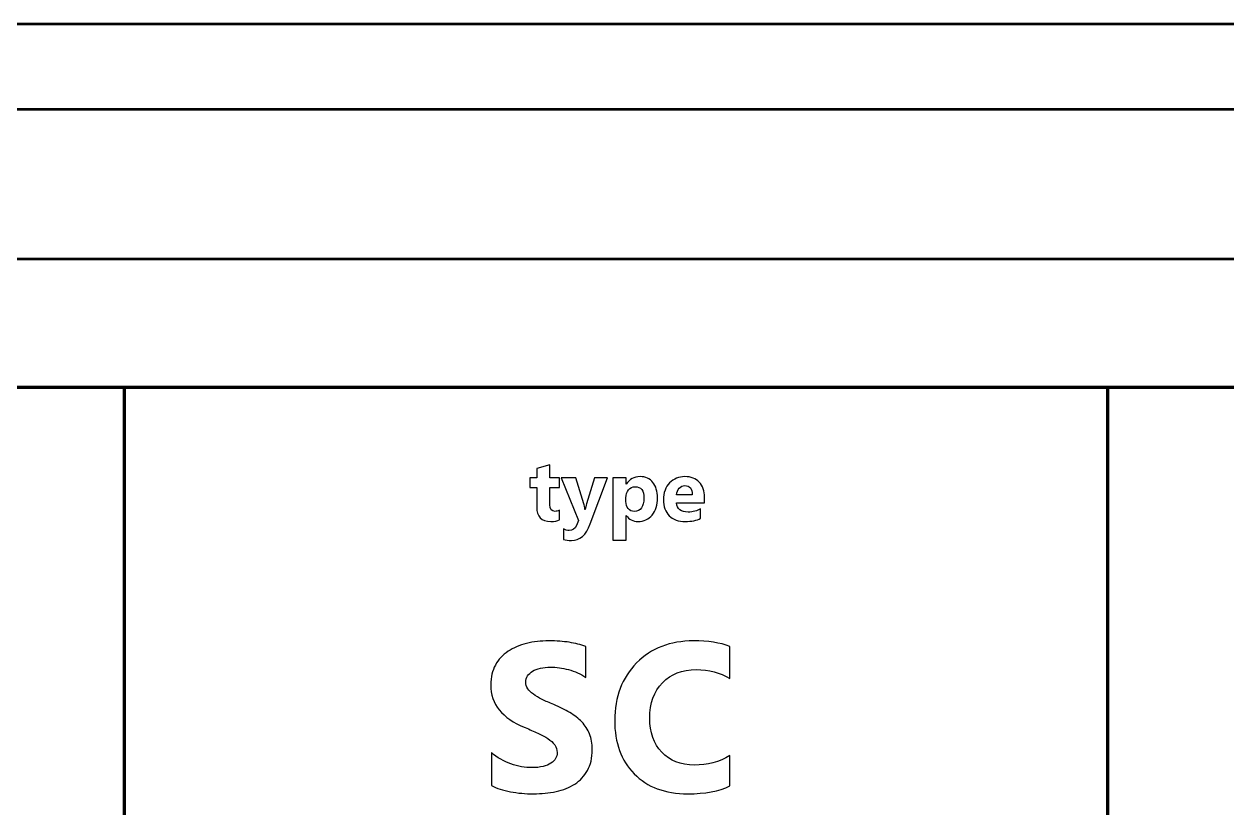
# Model space of a CAD drawing. Header units: centimetres. Extents: x -201 to 63, y -83 to 73.
# Drawn here: x -78.684 to -75.871, y -38.183 to -36.35 of the extents above; entities that cross this region are included whole.
import ezdxf

# ---------------------------------------------------------------- set-up
doc = ezdxf.new("R2010")
doc.units = ezdxf.units.CM
doc.header["$MEASUREMENT"] = 0
doc.layers.add('Layer 1', color=7, linetype='Continuous')

msp = doc.modelspace()

# ---------------------------------------------------------------- linework, layer by layer
at = {"layer": 'Layer 1', "lineweight": 100}
msp.add_lwpolyline([(-78.45, -39.60001), (-76.15, -39.60001), (-76.15, -37.20001), (-78.45, -37.20001), (-78.45, -39.60001)], close=True, dxfattribs=at)
at = {"layer": 'Layer 1', "color": 4, "lineweight": 53}
for points in [[(-81.7, -52.3), (-81.7, -52.3), (-81.7, -37.7), (-81.7, -37.7), (-81.7, -37.7), (-81.7, -36.95441), (-81.09559, -36.35), (-80.35, -36.35), (-80.35, -36.35), (-80.35, -36.35), (-69.65, -36.35), (-69.65, -36.35), (-69.65, -36.35), (-68.90441, -36.35), (-68.3, -36.95441), (-68.3, -37.7), (-68.3, -37.7), (-68.3, -37.7), (-68.3, -52.3), (-68.3, -52.3), (-68.3, -52.3), (-68.3, -53.04559), (-68.90441, -53.65), (-69.65, -53.65), (-69.65, -53.65), (-69.65, -53.65), (-80.35, -53.65), (-80.35, -53.65), (-80.35, -53.65), (-81.09559, -53.65), (-81.7, -53.04559), (-81.7, -52.3)], [(-81.5, -52.3), (-81.5, -52.3), (-81.5, -37.7), (-81.5, -37.7), (-81.5, -37.7), (-81.5, -37.06487), (-80.98513, -36.55), (-80.35, -36.55), (-80.35, -36.55), (-80.35, -36.55), (-69.65, -36.55), (-69.65, -36.55), (-69.65, -36.55), (-69.01487, -36.55), (-68.5, -37.06487), (-68.5, -37.7), (-68.5, -37.7), (-68.5, -37.7), (-68.5, -52.3), (-68.5, -52.3), (-68.5, -52.3), (-68.5, -52.93513), (-69.01487, -53.45), (-69.65, -53.45), (-69.65, -53.45), (-69.65, -53.45), (-80.35, -53.45), (-80.35, -53.45), (-80.35, -53.45), (-80.98513, -53.45), (-81.5, -52.93513), (-81.5, -52.3)]]:
    msp.add_open_spline(points, degree=3, knots=[0, 0, 0, 0, 0.1111111, 0.1111111, 0.1111111, 0.1111111, 0.2222222, 0.2222222, 0.2222222, 0.2222222, 0.3333333, 0.3333333, 0.3333333, 0.3333333, 0.4444444, 0.4444444, 0.4444444, 0.4444444, 0.5555556, 0.5555556, 0.5555556, 0.5555556, 0.6666667, 0.6666667, 0.6666667, 0.6666667, 0.7777778, 0.7777778, 0.7777778, 0.7777778, 1, 1, 1, 1], dxfattribs=at)
at = {"layer": 'Layer 1', "color": 253, "lineweight": 53}
msp.add_open_spline([(-81.15, -52.3), (-81.15, -52.3), (-81.15, -37.7), (-81.15, -37.7), (-81.15, -37.7), (-81.15, -37.25817), (-80.79183, -36.9), (-80.35, -36.9), (-80.35, -36.9), (-80.35, -36.9), (-69.65, -36.9), (-69.65, -36.9), (-69.65, -36.9), (-69.20817, -36.9), (-68.85, -37.25817), (-68.85, -37.7), (-68.85, -37.7), (-68.85, -37.7), (-68.85, -52.3), (-68.85, -52.3), (-68.85, -52.3), (-68.85, -52.74183), (-69.20817, -53.1), (-69.65, -53.1), (-69.65, -53.1), (-69.65, -53.1), (-80.35, -53.1), (-80.35, -53.1), (-80.35, -53.1), (-80.79183, -53.1), (-81.15, -52.74183), (-81.15, -52.3)], degree=3, knots=[0, 0, 0, 0, 0.1111111, 0.1111111, 0.1111111, 0.1111111, 0.2222222, 0.2222222, 0.2222222, 0.2222222, 0.3333333, 0.3333333, 0.3333333, 0.3333333, 0.4444444, 0.4444444, 0.4444444, 0.4444444, 0.5555556, 0.5555556, 0.5555556, 0.5555556, 0.6666667, 0.6666667, 0.6666667, 0.6666667, 0.7777778, 0.7777778, 0.7777778, 0.7777778, 1, 1, 1, 1], dxfattribs=at)
at = {"layer": 'Layer 1', "lineweight": 100}
msp.add_open_spline([(-80.85, -52.3), (-80.85, -52.3), (-80.85, -37.7), (-80.85, -37.7), (-80.85, -37.7), (-80.85, -37.42386), (-80.62614, -37.2), (-80.35, -37.2), (-80.35, -37.2), (-80.35, -37.2), (-69.65, -37.2), (-69.65, -37.2), (-69.65, -37.2), (-69.37386, -37.2), (-69.15, -37.42386), (-69.15, -37.7), (-69.15, -37.7), (-69.15, -37.7), (-69.15, -52.3), (-69.15, -52.3), (-69.15, -52.3), (-69.15, -52.57614), (-69.37386, -52.8), (-69.65, -52.8), (-69.65, -52.8), (-69.65, -52.8), (-80.35, -52.8), (-80.35, -52.8), (-80.35, -52.8), (-80.62614, -52.8), (-80.85, -52.57614), (-80.85, -52.3)], degree=3, knots=[0, 0, 0, 0, 0.1111111, 0.1111111, 0.1111111, 0.1111111, 0.2222222, 0.2222222, 0.2222222, 0.2222222, 0.3333333, 0.3333333, 0.3333333, 0.3333333, 0.4444444, 0.4444444, 0.4444444, 0.4444444, 0.5555556, 0.5555556, 0.5555556, 0.5555556, 0.6666667, 0.6666667, 0.6666667, 0.6666667, 0.7777778, 0.7777778, 0.7777778, 0.7777778, 1, 1, 1, 1], dxfattribs=at)
at = {"layer": 'Layer 1', "color": 7}
for points, knots in [([(-77.43212, -37.50982), (-77.43668, -37.51222), (-77.44355, -37.51342), (-77.45272, -37.51342), (-77.45272, -37.51342), (-77.47445, -37.51342), (-77.48535, -37.50212), (-77.48535, -37.47956), (-77.48535, -37.47956), (-77.48535, -37.47956), (-77.48535, -37.43376), (-77.48535, -37.43376), (-77.48535, -37.43376), (-77.48535, -37.43376), (-77.50155, -37.43376), (-77.50155, -37.43376), (-77.50155, -37.43376), (-77.50155, -37.43376), (-77.50155, -37.41099), (-77.50155, -37.41099), (-77.50155, -37.41099), (-77.50155, -37.41099), (-77.48535, -37.41099), (-77.48535, -37.41099), (-77.48535, -37.41099), (-77.48535, -37.41099), (-77.48535, -37.38942), (-77.48535, -37.38942), (-77.48535, -37.38942), (-77.48535, -37.38942), (-77.45458, -37.38062), (-77.45458, -37.38062), (-77.45458, -37.38062), (-77.45458, -37.38062), (-77.45458, -37.41099), (-77.45458, -37.41099), (-77.45458, -37.41099), (-77.45458, -37.41099), (-77.43212, -37.41099), (-77.43212, -37.41099), (-77.43212, -37.41099), (-77.43212, -37.41099), (-77.43212, -37.43376), (-77.43212, -37.43376), (-77.43212, -37.43376), (-77.43212, -37.43376), (-77.45458, -37.43376), (-77.45458, -37.43376), (-77.45458, -37.43376), (-77.45458, -37.43376), (-77.45458, -37.47419), (-77.45458, -37.47419), (-77.45458, -37.47419), (-77.45458, -37.48459), (-77.45045, -37.48979), (-77.44218, -37.48979), (-77.44218, -37.48979), (-77.43892, -37.48979), (-77.43555, -37.48886), (-77.43212, -37.48696), (-77.43212, -37.48696), (-77.43212, -37.48696), (-77.43212, -37.50982), (-77.43212, -37.50982)], [0, 0, 0, 0, 0.0588235, 0.0588235, 0.0588235, 0.0588235, 0.1176471, 0.1176471, 0.1176471, 0.1176471, 0.1764706, 0.1764706, 0.1764706, 0.1764706, 0.2352941, 0.2352941, 0.2352941, 0.2352941, 0.2941176, 0.2941176, 0.2941176, 0.2941176, 0.3529412, 0.3529412, 0.3529412, 0.3529412, 0.4117647, 0.4117647, 0.4117647, 0.4117647, 0.4705882, 0.4705882, 0.4705882, 0.4705882, 0.5294118, 0.5294118, 0.5294118, 0.5294118, 0.5882353, 0.5882353, 0.5882353, 0.5882353, 0.6470588, 0.6470588, 0.6470588, 0.6470588, 0.7058824, 0.7058824, 0.7058824, 0.7058824, 0.7647059, 0.7647059, 0.7647059, 0.7647059, 0.8235294, 0.8235294, 0.8235294, 0.8235294, 0.8823529, 0.8823529, 0.8823529, 0.8823529, 1, 1, 1, 1]), ([(-77.31952, -37.41099), (-77.31952, -37.41099), (-77.36015, -37.51899), (-77.36015, -37.51899), (-77.36015, -37.51899), (-77.36992, -37.54496), (-77.38462, -37.55796), (-77.40429, -37.55796), (-77.40429, -37.55796), (-77.41175, -37.55796), (-77.41792, -37.55712), (-77.42275, -37.55542), (-77.42275, -37.55542), (-77.42275, -37.55542), (-77.42275, -37.53082), (-77.42275, -37.53082), (-77.42275, -37.53082), (-77.41862, -37.53322), (-77.41419, -37.53442), (-77.40935, -37.53442), (-77.40935, -37.53442), (-77.40142, -37.53442), (-77.39589, -37.53069), (-77.39275, -37.52319), (-77.39275, -37.52319), (-77.39275, -37.52319), (-77.38749, -37.51079), (-77.38749, -37.51079), (-77.38749, -37.51079), (-77.38749, -37.51079), (-77.42812, -37.41099), (-77.42812, -37.41099), (-77.42812, -37.41099), (-77.42812, -37.41099), (-77.39392, -37.41099), (-77.39392, -37.41099), (-77.39392, -37.41099), (-77.39392, -37.41099), (-77.37529, -37.47182), (-77.37529, -37.47182), (-77.37529, -37.47182), (-77.37412, -37.47559), (-77.37319, -37.48006), (-77.37255, -37.48522), (-77.37255, -37.48522), (-77.37255, -37.48522), (-77.37215, -37.48522), (-77.37215, -37.48522), (-77.37215, -37.48522), (-77.37155, -37.48142), (-77.37049, -37.47702), (-77.36892, -37.47202), (-77.36892, -37.47202), (-77.36892, -37.47202), (-77.35009, -37.41099), (-77.35009, -37.41099), (-77.35009, -37.41099), (-77.35009, -37.41099), (-77.31952, -37.41099), (-77.31952, -37.41099)], [0, 0, 0, 0, 0.0625, 0.0625, 0.0625, 0.0625, 0.125, 0.125, 0.125, 0.125, 0.1875, 0.1875, 0.1875, 0.1875, 0.25, 0.25, 0.25, 0.25, 0.3125, 0.3125, 0.3125, 0.3125, 0.375, 0.375, 0.375, 0.375, 0.4375, 0.4375, 0.4375, 0.4375, 0.5, 0.5, 0.5, 0.5, 0.5625, 0.5625, 0.5625, 0.5625, 0.625, 0.625, 0.625, 0.625, 0.6875, 0.6875, 0.6875, 0.6875, 0.75, 0.75, 0.75, 0.75, 0.8125, 0.8125, 0.8125, 0.8125, 0.875, 0.875, 0.875, 0.875, 1, 1, 1, 1]), ([(-77.27586, -37.49936), (-77.27586, -37.49936), (-77.27626, -37.49936), (-77.27626, -37.49936), (-77.27626, -37.49936), (-77.27626, -37.49936), (-77.27626, -37.55699), (-77.27626, -37.55699), (-77.27626, -37.55699), (-77.27626, -37.55699), (-77.30709, -37.55699), (-77.30709, -37.55699), (-77.30709, -37.55699), (-77.30709, -37.55699), (-77.30709, -37.41099), (-77.30709, -37.41099), (-77.30709, -37.41099), (-77.30709, -37.41099), (-77.27626, -37.41099), (-77.27626, -37.41099), (-77.27626, -37.41099), (-77.27626, -37.41099), (-77.27626, -37.42602), (-77.27626, -37.42602), (-77.27626, -37.42602), (-77.27626, -37.42602), (-77.27586, -37.42602), (-77.27586, -37.42602), (-77.27586, -37.42602), (-77.26822, -37.41439), (-77.25752, -37.40856), (-77.24372, -37.40856), (-77.24372, -37.40856), (-77.23076, -37.40856), (-77.22076, -37.41299), (-77.21369, -37.42189), (-77.21369, -37.42189), (-77.20662, -37.43076), (-77.20309, -37.44286), (-77.20309, -37.45816), (-77.20309, -37.45816), (-77.20309, -37.47482), (-77.20722, -37.48819), (-77.21546, -37.49829), (-77.21546, -37.49829), (-77.22369, -37.50839), (-77.23466, -37.51342), (-77.24832, -37.51342), (-77.24832, -37.51342), (-77.26036, -37.51342), (-77.26952, -37.50876), (-77.27586, -37.49936)], [0, 0, 0, 0, 0.0714286, 0.0714286, 0.0714286, 0.0714286, 0.1428571, 0.1428571, 0.1428571, 0.1428571, 0.2142857, 0.2142857, 0.2142857, 0.2142857, 0.2857143, 0.2857143, 0.2857143, 0.2857143, 0.3571429, 0.3571429, 0.3571429, 0.3571429, 0.4285714, 0.4285714, 0.4285714, 0.4285714, 0.5, 0.5, 0.5, 0.5, 0.5714286, 0.5714286, 0.5714286, 0.5714286, 0.6428571, 0.6428571, 0.6428571, 0.6428571, 0.7142857, 0.7142857, 0.7142857, 0.7142857, 0.7857143, 0.7857143, 0.7857143, 0.7857143, 0.8571429, 0.8571429, 0.8571429, 0.8571429, 1, 1, 1, 1]), ([(-77.09323, -37.46979), (-77.09323, -37.46979), (-77.15846, -37.46979), (-77.15846, -37.46979), (-77.15846, -37.46979), (-77.15743, -37.48429), (-77.14826, -37.49156), (-77.13103, -37.49156), (-77.13103, -37.49156), (-77.12003, -37.49156), (-77.11036, -37.48896), (-77.10203, -37.48376), (-77.10203, -37.48376), (-77.10203, -37.48376), (-77.10203, -37.50602), (-77.10203, -37.50602), (-77.10203, -37.50602), (-77.11126, -37.51096), (-77.12326, -37.51342), (-77.13806, -37.51342), (-77.13806, -37.51342), (-77.15419, -37.51342), (-77.16673, -37.50896), (-77.17566, -37.49999), (-77.17566, -37.49999), (-77.18456, -37.49106), (-77.18903, -37.47856), (-77.18903, -37.46256), (-77.18903, -37.46256), (-77.18903, -37.44596), (-77.18423, -37.43279), (-77.17456, -37.42309), (-77.17456, -37.42309), (-77.16493, -37.41339), (-77.15309, -37.40856), (-77.13903, -37.40856), (-77.13903, -37.40856), (-77.12446, -37.40856), (-77.11316, -37.41289), (-77.10519, -37.42152), (-77.10519, -37.42152), (-77.09723, -37.43019), (-77.09323, -37.44196), (-77.09323, -37.45679), (-77.09323, -37.45679), (-77.09323, -37.45679), (-77.09323, -37.46979), (-77.09323, -37.46979)], [0, 0, 0, 0, 0.0769231, 0.0769231, 0.0769231, 0.0769231, 0.1538462, 0.1538462, 0.1538462, 0.1538462, 0.2307692, 0.2307692, 0.2307692, 0.2307692, 0.3076923, 0.3076923, 0.3076923, 0.3076923, 0.3846154, 0.3846154, 0.3846154, 0.3846154, 0.4615385, 0.4615385, 0.4615385, 0.4615385, 0.5384615, 0.5384615, 0.5384615, 0.5384615, 0.6153846, 0.6153846, 0.6153846, 0.6153846, 0.6923077, 0.6923077, 0.6923077, 0.6923077, 0.7692308, 0.7692308, 0.7692308, 0.7692308, 0.8461538, 0.8461538, 0.8461538, 0.8461538, 1, 1, 1, 1]), ([(-77.27672, -37.45836), (-77.27672, -37.45836), (-77.27672, -37.46636), (-77.27672, -37.46636), (-77.27672, -37.46636), (-77.27672, -37.47326), (-77.27492, -37.47889), (-77.27126, -37.48326), (-77.27126, -37.48326), (-77.26762, -37.48762), (-77.26282, -37.48979), (-77.25689, -37.48979), (-77.25689, -37.48979), (-77.24989, -37.48979), (-77.24442, -37.48709), (-77.24056, -37.48166), (-77.24056, -37.48166), (-77.23669, -37.47622), (-77.23472, -37.46852), (-77.23472, -37.45856), (-77.23472, -37.45856), (-77.23472, -37.44096), (-77.24156, -37.43219), (-77.25526, -37.43219), (-77.25526, -37.43219), (-77.26156, -37.43219), (-77.26672, -37.43456), (-77.27072, -37.43936), (-77.27072, -37.43936), (-77.27472, -37.44416), (-77.27672, -37.45049), (-77.27672, -37.45836)], [0, 0, 0, 0, 0.1111111, 0.1111111, 0.1111111, 0.1111111, 0.2222222, 0.2222222, 0.2222222, 0.2222222, 0.3333333, 0.3333333, 0.3333333, 0.3333333, 0.4444444, 0.4444444, 0.4444444, 0.4444444, 0.5555556, 0.5555556, 0.5555556, 0.5555556, 0.6666667, 0.6666667, 0.6666667, 0.6666667, 0.7777778, 0.7777778, 0.7777778, 0.7777778, 1, 1, 1, 1]), ([(-77.12183, -37.45082), (-77.12183, -37.43652), (-77.12763, -37.42936), (-77.13923, -37.42936), (-77.13923, -37.42936), (-77.14416, -37.42936), (-77.14846, -37.43139), (-77.15206, -37.43549), (-77.15206, -37.43549), (-77.15569, -37.43959), (-77.15786, -37.44472), (-77.15866, -37.45082), (-77.15866, -37.45082), (-77.15866, -37.45082), (-77.12183, -37.45082), (-77.12183, -37.45082)], [0, 0, 0, 0, 0.2, 0.2, 0.2, 0.2, 0.4, 0.4, 0.4, 0.4, 0.6, 0.6, 0.6, 0.6, 1, 1, 1, 1]), ([(-77.59148, -38.13111), (-77.59148, -38.13111), (-77.59148, -38.0539), (-77.59148, -38.0539), (-77.59148, -38.0539), (-77.57748, -38.06567), (-77.56226, -38.07448), (-77.54588, -38.08032), (-77.54588, -38.08032), (-77.5295, -38.08617), (-77.51295, -38.08913), (-77.49624, -38.08913), (-77.49624, -38.08913), (-77.48636, -38.08913), (-77.4778, -38.08822), (-77.47056, -38.08649), (-77.47056, -38.08649), (-77.46323, -38.08468), (-77.45714, -38.0823), (-77.45221, -38.07909), (-77.45221, -38.07909), (-77.44727, -38.07596), (-77.44364, -38.07225), (-77.44126, -38.06806), (-77.44126, -38.06806), (-77.43879, -38.06378), (-77.43764, -38.05917), (-77.43764, -38.05415), (-77.43764, -38.05415), (-77.43764, -38.0474), (-77.43953, -38.04139), (-77.4434, -38.03612), (-77.4434, -38.03612), (-77.44727, -38.03077), (-77.45253, -38.02583), (-77.4592, -38.02139), (-77.4592, -38.02139), (-77.46587, -38.01686), (-77.47377, -38.0125), (-77.48299, -38.00838), (-77.48299, -38.00838), (-77.49213, -38.00418), (-77.502, -37.9999), (-77.51262, -37.99554), (-77.51262, -37.99554), (-77.53962, -37.98435), (-77.55979, -37.9706), (-77.57304, -37.9543), (-77.57304, -37.9543), (-77.58629, -37.93809), (-77.59288, -37.9185), (-77.59288, -37.89553), (-77.59288, -37.89553), (-77.59288, -37.87751), (-77.58934, -37.86203), (-77.58209, -37.84911), (-77.58209, -37.84911), (-77.57485, -37.8361), (-77.56497, -37.82548), (-77.55254, -37.81709), (-77.55254, -37.81709), (-77.54003, -37.80878), (-77.52563, -37.8026), (-77.50925, -37.79865), (-77.50925, -37.79865), (-77.49287, -37.7947), (-77.4755, -37.79272), (-77.45714, -37.79272), (-77.45714, -37.79272), (-77.43912, -37.79272), (-77.42315, -37.79388), (-77.40924, -37.79602), (-77.40924, -37.79602), (-77.39541, -37.79816), (-77.38257, -37.80153), (-77.3708, -37.80606), (-77.3708, -37.80606), (-77.3708, -37.80606), (-77.3708, -37.87816), (-77.3708, -37.87816), (-77.3708, -37.87816), (-77.37664, -37.87413), (-77.3829, -37.87059), (-77.38973, -37.86755), (-77.38973, -37.86755), (-77.39656, -37.8645), (-77.40364, -37.86195), (-77.41088, -37.85989), (-77.41088, -37.85989), (-77.41805, -37.85792), (-77.42529, -37.85643), (-77.43245, -37.85545), (-77.43245, -37.85545), (-77.43961, -37.85454), (-77.44636, -37.85405), (-77.45278, -37.85405), (-77.45278, -37.85405), (-77.46167, -37.85405), (-77.46966, -37.85487), (-77.4769, -37.85652), (-77.4769, -37.85652), (-77.48414, -37.85824), (-77.49023, -37.86063), (-77.49525, -37.86368), (-77.49525, -37.86368), (-77.50019, -37.86672), (-77.50406, -37.87034), (-77.50686, -37.87462), (-77.50686, -37.87462), (-77.50958, -37.8789), (-77.51089, -37.88368), (-77.51089, -37.88895), (-77.51089, -37.88895), (-77.51089, -37.89479), (-77.50941, -37.89998), (-77.50637, -37.9045), (-77.50637, -37.9045), (-77.50332, -37.90911), (-77.49896, -37.91348), (-77.49328, -37.91759), (-77.49328, -37.91759), (-77.48768, -37.92162), (-77.48085, -37.92566), (-77.47278, -37.92961), (-77.47278, -37.92961), (-77.4648, -37.93356), (-77.45566, -37.93759), (-77.44554, -37.94179), (-77.44554, -37.94179), (-77.43171, -37.94755), (-77.41936, -37.95373), (-77.40833, -37.96023), (-77.40833, -37.96023), (-77.3973, -37.96673), (-77.38784, -37.97414), (-77.38002, -37.98229), (-77.38002, -37.98229), (-77.37212, -37.99052), (-77.36611, -37.9999), (-77.36191, -38.01044), (-77.36191, -38.01044), (-77.35771, -38.02089), (-77.35565, -38.03316), (-77.35565, -38.04715), (-77.35565, -38.04715), (-77.35565, -38.06649), (-77.35928, -38.08263), (-77.3666, -38.0958), (-77.3666, -38.0958), (-77.37393, -38.10888), (-77.3838, -38.1195), (-77.3964, -38.12757), (-77.3964, -38.12757), (-77.40891, -38.13572), (-77.42348, -38.14156), (-77.44011, -38.1451), (-77.44011, -38.1451), (-77.45681, -38.14864), (-77.47435, -38.15037), (-77.49287, -38.15037), (-77.49287, -38.15037), (-77.5118, -38.15037), (-77.52983, -38.1488), (-77.54695, -38.14559), (-77.54695, -38.14559), (-77.56407, -38.14238), (-77.57897, -38.13753), (-77.59148, -38.13111)], [0, 0, 0, 0, 0.0232558, 0.0232558, 0.0232558, 0.0232558, 0.0465116, 0.0465116, 0.0465116, 0.0465116, 0.0697674, 0.0697674, 0.0697674, 0.0697674, 0.0930233, 0.0930233, 0.0930233, 0.0930233, 0.1162791, 0.1162791, 0.1162791, 0.1162791, 0.1395349, 0.1395349, 0.1395349, 0.1395349, 0.1627907, 0.1627907, 0.1627907, 0.1627907, 0.1860465, 0.1860465, 0.1860465, 0.1860465, 0.2093023, 0.2093023, 0.2093023, 0.2093023, 0.2325581, 0.2325581, 0.2325581, 0.2325581, 0.255814, 0.255814, 0.255814, 0.255814, 0.2790698, 0.2790698, 0.2790698, 0.2790698, 0.3023256, 0.3023256, 0.3023256, 0.3023256, 0.3255814, 0.3255814, 0.3255814, 0.3255814, 0.3488372, 0.3488372, 0.3488372, 0.3488372, 0.372093, 0.372093, 0.372093, 0.372093, 0.3953488, 0.3953488, 0.3953488, 0.3953488, 0.4186047, 0.4186047, 0.4186047, 0.4186047, 0.4418605, 0.4418605, 0.4418605, 0.4418605, 0.4651163, 0.4651163, 0.4651163, 0.4651163, 0.4883721, 0.4883721, 0.4883721, 0.4883721, 0.5116279, 0.5116279, 0.5116279, 0.5116279, 0.5348837, 0.5348837, 0.5348837, 0.5348837, 0.5581395, 0.5581395, 0.5581395, 0.5581395, 0.5813953, 0.5813953, 0.5813953, 0.5813953, 0.6046512, 0.6046512, 0.6046512, 0.6046512, 0.627907, 0.627907, 0.627907, 0.627907, 0.6511628, 0.6511628, 0.6511628, 0.6511628, 0.6744186, 0.6744186, 0.6744186, 0.6744186, 0.6976744, 0.6976744, 0.6976744, 0.6976744, 0.7209302, 0.7209302, 0.7209302, 0.7209302, 0.744186, 0.744186, 0.744186, 0.744186, 0.7674419, 0.7674419, 0.7674419, 0.7674419, 0.7906977, 0.7906977, 0.7906977, 0.7906977, 0.8139535, 0.8139535, 0.8139535, 0.8139535, 0.8372093, 0.8372093, 0.8372093, 0.8372093, 0.8604651, 0.8604651, 0.8604651, 0.8604651, 0.8837209, 0.8837209, 0.8837209, 0.8837209, 0.9069767, 0.9069767, 0.9069767, 0.9069767, 0.9302326, 0.9302326, 0.9302326, 0.9302326, 0.9534884, 0.9534884, 0.9534884, 0.9534884, 1, 1, 1, 1]), ([(-77.03349, -38.1321), (-77.05868, -38.14428), (-77.09168, -38.15037), (-77.13234, -38.15037), (-77.13234, -38.15037), (-77.18535, -38.15037), (-77.22708, -38.13481), (-77.25746, -38.10362), (-77.25746, -38.10362), (-77.28791, -38.07242), (-77.30306, -38.03085), (-77.30306, -37.97891), (-77.30306, -37.97891), (-77.30306, -37.9236), (-77.28602, -37.87874), (-77.25186, -37.84433), (-77.25186, -37.84433), (-77.2177, -37.80993), (-77.17334, -37.79272), (-77.11884, -37.79272), (-77.11884, -37.79272), (-77.0851, -37.79272), (-77.05662, -37.797), (-77.03349, -37.80557), (-77.03349, -37.80557), (-77.03349, -37.80557), (-77.03349, -37.88055), (-77.03349, -37.88055), (-77.03349, -37.88055), (-77.05662, -37.86672), (-77.08296, -37.85981), (-77.11259, -37.85981), (-77.11259, -37.85981), (-77.14502, -37.85981), (-77.17128, -37.87002), (-77.1912, -37.89043), (-77.1912, -37.89043), (-77.21112, -37.91084), (-77.22108, -37.9385), (-77.22108, -37.9734), (-77.22108, -37.9734), (-77.22108, -38.00682), (-77.21169, -38.03349), (-77.19284, -38.05332), (-77.19284, -38.05332), (-77.17408, -38.07316), (-77.14872, -38.08312), (-77.11687, -38.08312), (-77.11687, -38.08312), (-77.0865, -38.08312), (-77.05868, -38.07571), (-77.03349, -38.0609), (-77.03349, -38.0609), (-77.03349, -38.0609), (-77.03349, -38.1321), (-77.03349, -38.1321)], [0, 0, 0, 0, 0.0666667, 0.0666667, 0.0666667, 0.0666667, 0.1333333, 0.1333333, 0.1333333, 0.1333333, 0.2, 0.2, 0.2, 0.2, 0.2666667, 0.2666667, 0.2666667, 0.2666667, 0.3333333, 0.3333333, 0.3333333, 0.3333333, 0.4, 0.4, 0.4, 0.4, 0.4666667, 0.4666667, 0.4666667, 0.4666667, 0.5333333, 0.5333333, 0.5333333, 0.5333333, 0.6, 0.6, 0.6, 0.6, 0.6666667, 0.6666667, 0.6666667, 0.6666667, 0.7333333, 0.7333333, 0.7333333, 0.7333333, 0.8, 0.8, 0.8, 0.8, 0.8666667, 0.8666667, 0.8666667, 0.8666667, 1, 1, 1, 1])]:
    msp.add_open_spline(points, degree=3, knots=knots, dxfattribs=at)

doc.saveas('drawing.dxf')
